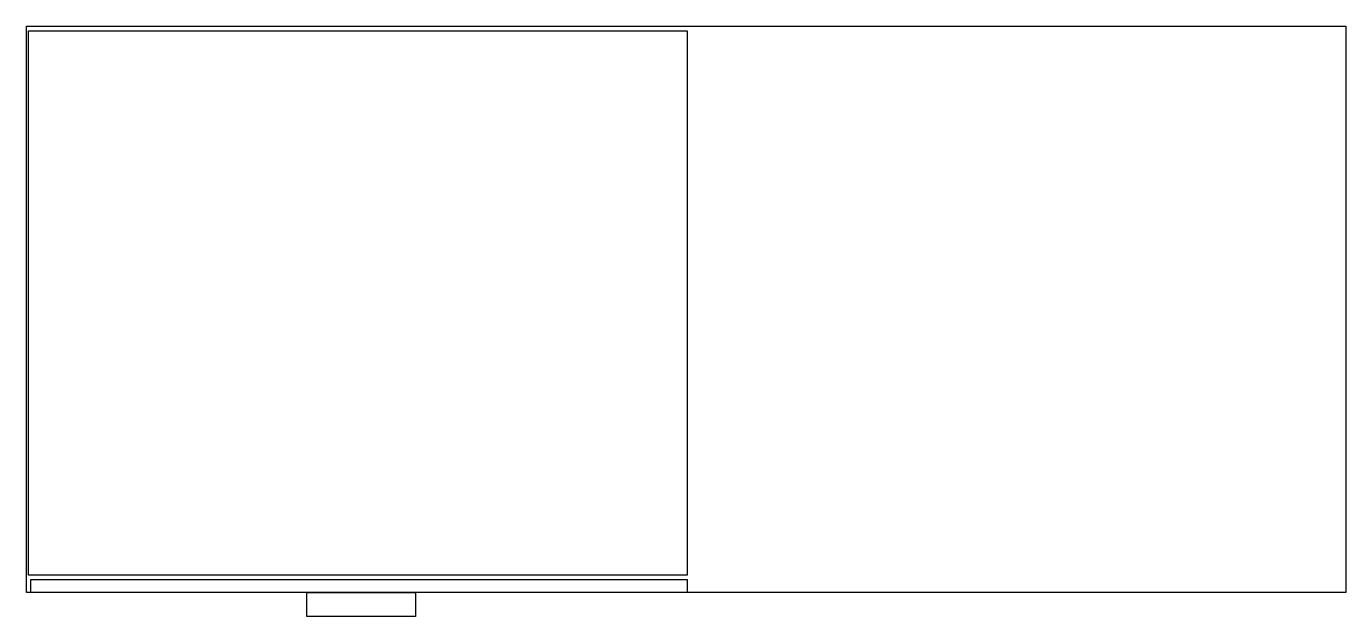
# Model space of a CAD drawing. Extents: x 1549 to 1649, y -1495 to -1450.
import ezdxf

# ---------------------------------------------------------------- set-up
doc = ezdxf.new("R2010")
doc.units = 0
doc.layers.get('0').update_dxf_attribs({"linetype": 'CONTINUOUS'})

# ---------------------------------------------------------------- blocks, each defined once
blk = doc.blocks.new('A$C058B6327')
for points in [[(-121.1, 47.25), (-20.82, 47.25), (-20.82, 4.23), (-121.1, 4.23)], [(-70.87, 5.56), (-120.93, 5.56), (-120.93, 46.9), (-70.87, 46.9)], [(-120.77, 5.22), (-70.87, 5.22), (-70.87, 4.23), (-120.77, 4.23)], [(-99.79, 4.23), (-91.53, 4.23), (-91.53, 2.41), (-99.79, 2.41)]]:
    blk.add_lwpolyline(points, close=True)

msp = doc.modelspace()

# ---------------------------------------------------------------- block references
msp.add_blockref('A$C058B6327', (1670.15, -1497.02))

doc.saveas('drawing.dxf')
